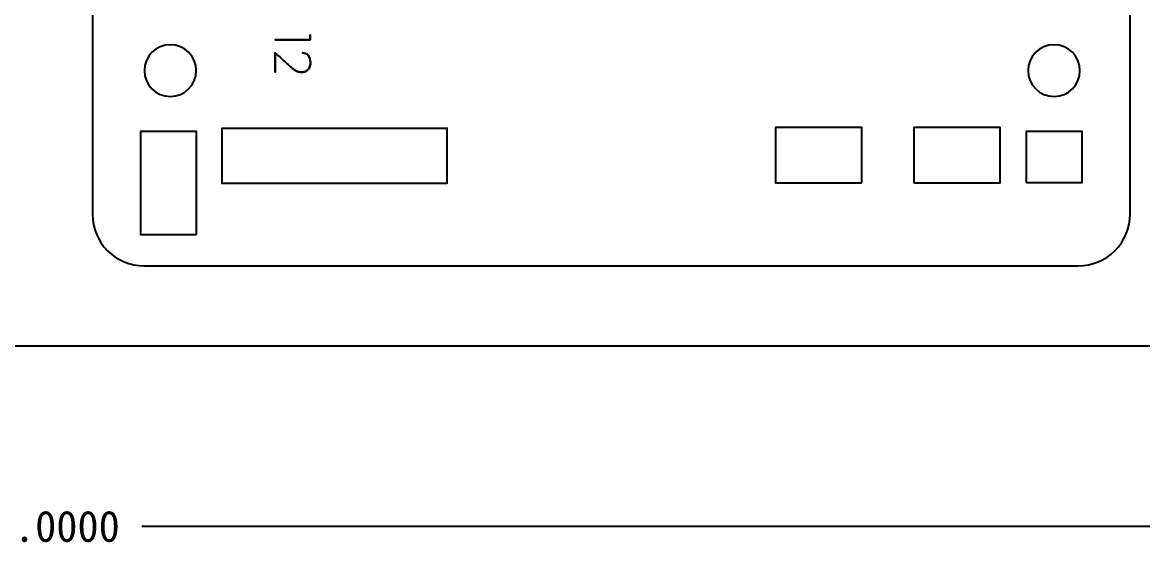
# Model space of a CAD drawing. Header units: centimetres. Extents: x -26.3 to 6, y -21.9 to 0.4.
# Drawn here: x -9.1 to -2.62, y -21.94 to -18.84 of the extents above; entities that cross this region are included whole.
import ezdxf

# ---------------------------------------------------------------- set-up
doc = ezdxf.new("R2010")
doc.units = ezdxf.units.CM
doc.header["$MEASUREMENT"] = 0
doc.layers.add('Layer 1', color=7, linetype='Continuous')
doc.dimstyles.get("Standard").update_dxf_attribs({"dimtxt": 0.18, "dimasz": 0.18, "dimexe": 0.18, "dimexo": 0.0625, "dimgap": 0.09, "dimtad": 0, "dimtih": 1, "dimtoh": 1, "dimdec": 4, "dimzin": 0, "dimdsep": 46, "dimtxsty": 'Standard', "dimcen": 0.09, "dimadec": 0, "dimazin": 0, "dimtfac": 1, "dimtdec": 4, "dimtofl": 0, "dimtmove": 0, "dimatfit": 3, "dimfxl": 1, "dimtolj": 1, "dimtzin": 0, "dimarcsym": 0})

# ---------------------------------------------------------------- blocks, each defined once
blk = doc.blocks.new('*D1')
at = {"color": 0, "lineweight": -2, "transparency": 16777216}
for p, q in [((-23.9632, -20.7774), (-23.9632, -21.9395)), ((6.0368, -20.7774), (6.0368, -21.9395)), ((-23.7832, -21.7595), (-9.5182, -21.7595)), ((5.8568, -21.7595), (-8.4082, -21.7595))]:
    blk.add_line(p, q, dxfattribs=at)
at = {"color": 0, "transparency": 16777216}
for points in [[(-23.7832, -21.7295), (-23.7832, -21.7895), (-23.9632, -21.7595)], [(5.8568, -21.7295), (5.8568, -21.7895), (6.0368, -21.7595)]]:
    blk.add_solid(points, dxfattribs=at)
at = {"layer": 'Defpoints', "color": 0, "transparency": 16777216}
for p in [(-23.9632, -20.7149), (6.0368, -20.7149), (6.0368, -21.7595)]:
    blk.add_point(p, dxfattribs=at)
at = {"color": 0, "lineweight": -3, "transparency": 16777216, "insert": (-8.9632, -21.7595), "char_height": 0.18, "attachment_point": 5}
blk.add_mtext('\\A1;30.0000', dxfattribs=at)

msp = doc.modelspace()

# ---------------------------------------------------------------- linework, layer by layer
at = {"layer": 'Layer 1', "lineweight": -3}
msp.add_lwpolyline([(-23.96322, -20.71493), (6.03678, -20.71493), (6.03678, -0.71493), (-23.96322, -0.71493), (-23.96322, -20.71493)], close=True, dxfattribs=at)
for points, knots in [([(-2.69291, -19.95147), (-2.69289, -20.03103), (-2.72451, -20.10733), (-2.78077, -20.16359), (-2.78077, -20.16359), (-2.83703, -20.21985), (-2.91333, -20.25146), (-2.99291, -20.25146), (-2.99291, -20.25146), (-2.99291, -20.25146), (-8.39291, -20.25146), (-8.39291, -20.25146), (-8.39291, -20.25146), (-8.55859, -20.25146), (-8.6929, -20.11714), (-8.6929, -19.95147), (-8.6929, -19.95147), (-8.6929, -19.95147), (-8.69291, -16.17147), (-8.69291, -16.17147), (-8.69291, -16.17147), (-8.69291, -16.11853), (-8.6789, -16.06656), (-8.65232, -16.02079), (-8.65232, -16.02079), (-8.65232, -16.02079), (-8.16403, -15.18009), (-8.16403, -15.18009), (-8.16403, -15.18009), (-8.07915, -15.03396), (-7.91159, -14.95692), (-7.74541, -14.98766), (-7.74541, -14.98766), (-7.74541, -14.98766), (-2.93836, -15.87646), (-2.93836, -15.87646), (-2.93836, -15.87646), (-2.79612, -15.90276), (-2.69289, -16.02682), (-2.69289, -16.17147), (-2.69289, -16.17147), (-2.69289, -16.17147), (-2.69291, -19.95147), (-2.69291, -19.95147)], [0, 0, 0, 0, 0.0833333, 0.0833333, 0.0833333, 0.0833333, 0.1666667, 0.1666667, 0.1666667, 0.1666667, 0.25, 0.25, 0.25, 0.25, 0.3333333, 0.3333333, 0.3333333, 0.3333333, 0.4166667, 0.4166667, 0.4166667, 0.4166667, 0.5, 0.5, 0.5, 0.5, 0.5833333, 0.5833333, 0.5833333, 0.5833333, 0.6666667, 0.6666667, 0.6666667, 0.6666667, 0.75, 0.75, 0.75, 0.75, 0.8333333, 0.8333333, 0.8333333, 0.8333333, 1, 1, 1, 1]), ([(-12.81166, -19.76723), (-12.81166, -19.76723), (-12.81166, -17.96725), (-12.81166, -17.96725), (-12.81166, -17.96725), (-12.81166, -17.88769), (-12.78004, -17.81138), (-12.72378, -17.75512), (-12.72378, -17.75512), (-12.66752, -17.69886), (-12.59122, -17.66725), (-12.51166, -17.66725), (-12.51166, -17.66725), (-12.51294, -17.6652), (-11.57924, -17.66277), (-11.00688, -17.6637), (-11.00688, -17.6637), (-10.93216, -17.66382), (-10.93826, -17.62006), (-10.80378, -17.62006), (-10.80378, -17.62006), (-10.6626, -17.62006), (-10.57256, -17.6658), (-10.57166, -17.66725), (-10.57166, -17.66725), (-10.57166, -17.66725), (-10.06747, -17.69553), (-9.59513, -17.73376), (-9.59513, -17.73376), (-8.89151, -17.79072), (-9.2942, -18.46164), (-9.2942, -18.46164), (-9.2942, -18.46164), (-9.2942, -18.46164), (-9.2942, -19.29357), (-9.2942, -19.29357), (-9.2942, -19.29357), (-9.2942, -19.29357), (-8.84671, -19.94376), (-9.56909, -20.00072), (-9.56909, -20.00072), (-10.05403, -20.03895), (-10.57166, -20.06723), (-10.57166, -20.06723), (-10.57166, -20.06723), (-10.57166, -20.06723), (-10.66443, -20.15009), (-10.80378, -20.15009), (-10.80378, -20.15009), (-10.95484, -20.15009), (-10.93567, -20.06723), (-11.0157, -20.06723), (-11.0157, -20.06723), (-11.58838, -20.06723), (-12.51166, -20.06723), (-12.51166, -20.06723), (-12.51166, -20.06723), (-12.59122, -20.06723), (-12.66752, -20.03563), (-12.72378, -19.97937), (-12.72378, -19.97937), (-12.78004, -19.92311), (-12.81166, -19.8468), (-12.81166, -19.76723)], [0, 0, 0, 0, 0.0588235, 0.0588235, 0.0588235, 0.0588235, 0.1176471, 0.1176471, 0.1176471, 0.1176471, 0.1764706, 0.1764706, 0.1764706, 0.1764706, 0.2352941, 0.2352941, 0.2352941, 0.2352941, 0.2941176, 0.2941176, 0.2941176, 0.2941177, 0.3529412, 0.3529412, 0.3529412, 0.3529412, 0.4117647, 0.4117647, 0.4117647, 0.4117647, 0.4705882, 0.4705882, 0.4705882, 0.4705882, 0.5294118, 0.5294118, 0.5294118, 0.5294118, 0.5882353, 0.5882353, 0.5882353, 0.5882353, 0.6470588, 0.6470588, 0.6470588, 0.6470588, 0.7058824, 0.7058824, 0.7058824, 0.7058824, 0.7647059, 0.7647059, 0.7647059, 0.7647059, 0.8235294, 0.8235294, 0.8235294, 0.8235294, 0.8823529, 0.8823529, 0.8823529, 0.882353, 1, 1, 1, 1]), ([(-8.39289, -19.12147), (-8.3929, -19.03862), (-8.32575, -18.97148), (-8.24291, -18.97148), (-8.24291, -18.97148), (-8.16006, -18.97147), (-8.09292, -19.03862), (-8.09292, -19.12146), (-8.09292, -19.12146), (-8.09291, -19.20431), (-8.16006, -19.27145), (-8.2429, -19.27146), (-8.2429, -19.27146), (-8.32575, -19.27146), (-8.39289, -19.20431), (-8.39289, -19.12147)], [0, 0, 0, 0, 0.2, 0.2, 0.2, 0.2, 0.4, 0.4, 0.4, 0.4, 0.6, 0.6, 0.6, 0.6, 1, 1, 1, 1]), ([(-7.43381, -18.94374), (-7.43381, -18.94374), (-7.43381, -18.91467), (-7.43381, -18.91467), (-7.43381, -18.91467), (-7.43381, -18.91467), (-7.43381, -18.94374), (-7.43381, -18.94374), (-7.43381, -18.94374), (-7.43381, -18.94374), (-7.63701, -18.94374), (-7.63701, -18.94374), (-7.63701, -18.94374), (-7.63701, -18.94374), (-7.43381, -18.94374), (-7.43381, -18.94374)], [0, 0, 0, 0, 0.2, 0.2, 0.2, 0.2, 0.4, 0.4, 0.4, 0.4, 0.6, 0.6, 0.6, 0.6, 1, 1, 1, 1]), ([(-3.28289, -19.12147), (-3.2829, -19.03862), (-3.21575, -18.97148), (-3.1329, -18.97148), (-3.1329, -18.97148), (-3.05006, -18.97147), (-2.98292, -19.03862), (-2.98292, -19.12146), (-2.98292, -19.12146), (-2.98291, -19.20431), (-3.05006, -19.27145), (-3.1329, -19.27146), (-3.1329, -19.27146), (-3.21575, -19.27146), (-3.28289, -19.20431), (-3.28289, -19.12147)], [0, 0, 0, 0, 0.2, 0.2, 0.2, 0.2, 0.4, 0.4, 0.4, 0.4, 0.6, 0.6, 0.6, 0.6, 1, 1, 1, 1]), ([(-7.63701, -19.01853), (-7.6182, -19.03546), (-7.60117, -19.0508), (-7.58593, -19.06453), (-7.58593, -19.06453), (-7.57953, -19.07036), (-7.57313, -19.07615), (-7.56674, -19.08189), (-7.56674, -19.08189), (-7.56034, -19.08763), (-7.55451, -19.0928), (-7.54924, -19.09741), (-7.54924, -19.09741), (-7.54397, -19.10202), (-7.5395, -19.10588), (-7.53583, -19.10898), (-7.53583, -19.10898), (-7.53217, -19.11208), (-7.52986, -19.11392), (-7.52892, -19.11448), (-7.52892, -19.11448), (-7.52704, -19.11561), (-7.52483, -19.11712), (-7.52229, -19.119), (-7.52229, -19.119), (-7.51975, -19.12088), (-7.51674, -19.12271), (-7.51326, -19.1245), (-7.51326, -19.1245), (-7.50978, -19.12629), (-7.50568, -19.12784), (-7.50098, -19.12916), (-7.50098, -19.12916), (-7.49628, -19.13048), (-7.49082, -19.13113), (-7.48461, -19.13113), (-7.48461, -19.13113), (-7.4784, -19.13113), (-7.47219, -19.1301), (-7.46598, -19.12803), (-7.46598, -19.12803), (-7.45978, -19.12596), (-7.45418, -19.12276), (-7.44919, -19.11843), (-7.44919, -19.11843), (-7.44421, -19.11411), (-7.44016, -19.10851), (-7.43706, -19.10164), (-7.43706, -19.10164), (-7.43395, -19.09478), (-7.4324, -19.08645), (-7.4324, -19.07667), (-7.4324, -19.07667), (-7.43259, -19.05691), (-7.43692, -19.04238), (-7.44538, -19.03306), (-7.44538, -19.03306), (-7.45385, -19.02375), (-7.46504, -19.01909), (-7.47897, -19.01909), (-7.47897, -19.01909), (-7.46504, -19.01909), (-7.45385, -19.02375), (-7.44538, -19.03306), (-7.44538, -19.03306), (-7.43692, -19.04238), (-7.43259, -19.05691), (-7.4324, -19.07667), (-7.4324, -19.07667), (-7.4324, -19.08645), (-7.43395, -19.09478), (-7.43706, -19.10164), (-7.43706, -19.10164), (-7.44016, -19.10851), (-7.44421, -19.11411), (-7.44919, -19.11843), (-7.44919, -19.11843), (-7.45418, -19.12276), (-7.45978, -19.12596), (-7.46598, -19.12803), (-7.46598, -19.12803), (-7.47219, -19.1301), (-7.4784, -19.13113), (-7.48461, -19.13113), (-7.48461, -19.13113), (-7.49082, -19.13113), (-7.49628, -19.13048), (-7.50098, -19.12916), (-7.50098, -19.12916), (-7.50568, -19.12784), (-7.50978, -19.12629), (-7.51326, -19.1245), (-7.51326, -19.1245), (-7.51674, -19.12271), (-7.51975, -19.12088), (-7.52229, -19.119), (-7.52229, -19.119), (-7.52483, -19.11712), (-7.52704, -19.11561), (-7.52892, -19.11448), (-7.52892, -19.11448), (-7.52986, -19.11392), (-7.53217, -19.11208), (-7.53583, -19.10898), (-7.53583, -19.10898), (-7.5395, -19.10588), (-7.54397, -19.10202), (-7.54924, -19.09741), (-7.54924, -19.09741), (-7.55451, -19.0928), (-7.56034, -19.08763), (-7.56674, -19.08189), (-7.56674, -19.08189), (-7.57313, -19.07615), (-7.57953, -19.07036), (-7.58593, -19.06453), (-7.58593, -19.06453), (-7.60117, -19.0508), (-7.6182, -19.03546), (-7.63701, -19.01853), (-7.63701, -19.01853), (-7.63701, -19.01853), (-7.63701, -19.12972), (-7.63701, -19.12972), (-7.63701, -19.12972), (-7.63701, -19.12972), (-7.63701, -19.01853), (-7.63701, -19.01853)], [0, 0, 0, 0, 0.030303, 0.030303, 0.030303, 0.030303, 0.0606061, 0.0606061, 0.0606061, 0.0606061, 0.0909091, 0.0909091, 0.0909091, 0.0909091, 0.1212121, 0.1212121, 0.1212121, 0.1212121, 0.1515152, 0.1515152, 0.1515152, 0.1515152, 0.1818182, 0.1818182, 0.1818182, 0.1818182, 0.2121212, 0.2121212, 0.2121212, 0.2121212, 0.2424242, 0.2424242, 0.2424242, 0.2424243, 0.2727273, 0.2727273, 0.2727273, 0.2727273, 0.3030303, 0.3030303, 0.3030303, 0.3030303, 0.3333333, 0.3333333, 0.3333333, 0.3333333, 0.3636364, 0.3636364, 0.3636364, 0.3636364, 0.3939394, 0.3939394, 0.3939394, 0.3939394, 0.4242424, 0.4242424, 0.4242424, 0.4242424, 0.4545455, 0.4545455, 0.4545455, 0.4545455, 0.4848485, 0.4848485, 0.4848485, 0.4848485, 0.5151515, 0.5151515, 0.5151515, 0.5151515, 0.5454545, 0.5454545, 0.5454545, 0.5454546, 0.5757576, 0.5757576, 0.5757576, 0.5757576, 0.6060606, 0.6060606, 0.6060606, 0.6060606, 0.6363636, 0.6363636, 0.6363636, 0.6363636, 0.6666667, 0.6666667, 0.6666667, 0.6666667, 0.6969697, 0.6969697, 0.6969697, 0.6969697, 0.7272727, 0.7272727, 0.7272727, 0.7272727, 0.7575758, 0.7575758, 0.7575758, 0.7575758, 0.7878788, 0.7878788, 0.7878788, 0.7878788, 0.8181818, 0.8181818, 0.8181818, 0.8181818, 0.8484848, 0.8484848, 0.8484848, 0.8484849, 0.8787879, 0.8787879, 0.8787879, 0.8787879, 0.9090909, 0.9090909, 0.9090909, 0.9090909, 0.9393939, 0.9393939, 0.9393939, 0.9393939, 1, 1, 1, 1]), ([(-8.09291, -20.07147), (-8.09291, -20.07147), (-8.09291, -19.47147), (-8.09291, -19.47147), (-8.09291, -19.47147), (-8.09291, -19.47147), (-8.41291, -19.47147), (-8.41291, -19.47147), (-8.41291, -19.47147), (-8.41291, -19.47147), (-8.41291, -20.07147), (-8.41291, -20.07147), (-8.41291, -20.07147), (-8.41291, -20.07147), (-8.09291, -20.07147), (-8.09291, -20.07147)], [0, 0, 0, 0, 0.2, 0.2, 0.2, 0.2, 0.4, 0.4, 0.4, 0.4, 0.6, 0.6, 0.6, 0.6, 1, 1, 1, 1]), ([(-6.643, -19.45151), (-6.643, -19.45151), (-6.643, -19.45493), (-6.643, -19.45493), (-6.643, -19.45493), (-6.643, -19.45493), (-7.943, -19.45493), (-7.943, -19.45493), (-7.943, -19.45493), (-7.943, -19.45493), (-7.943, -19.77493), (-7.943, -19.77493), (-7.943, -19.77493), (-7.943, -19.77493), (-6.643, -19.77493), (-6.643, -19.77493), (-6.643, -19.77493), (-6.643, -19.77493), (-6.643, -19.45151), (-6.643, -19.45151)], [0, 0, 0, 0, 0.1666667, 0.1666667, 0.1666667, 0.1666667, 0.3333333, 0.3333333, 0.3333333, 0.3333333, 0.5, 0.5, 0.5, 0.5, 0.6666667, 0.6666667, 0.6666667, 0.6666667, 1, 1, 1, 1]), ([(-4.2438, -19.77147), (-4.2438, -19.77147), (-4.7438, -19.77147), (-4.7438, -19.77147), (-4.7438, -19.77147), (-4.7438, -19.77147), (-4.7438, -19.45147), (-4.7438, -19.45147), (-4.7438, -19.45147), (-4.7438, -19.45147), (-4.2438, -19.45147), (-4.2438, -19.45147), (-4.2438, -19.45147), (-4.2438, -19.45147), (-4.2438, -19.77147), (-4.2438, -19.77147)], [0, 0, 0, 0, 0.2, 0.2, 0.2, 0.2, 0.4, 0.4, 0.4, 0.4, 0.6, 0.6, 0.6, 0.6, 1, 1, 1, 1]), ([(-3.9438, -19.77147), (-3.9438, -19.77147), (-3.9438, -19.45147), (-3.9438, -19.45147), (-3.9438, -19.45147), (-3.9438, -19.45147), (-3.4438, -19.45147), (-3.4438, -19.45147), (-3.4438, -19.45147), (-3.4438, -19.45147), (-3.4438, -19.77147), (-3.4438, -19.77147), (-3.4438, -19.77147), (-3.4438, -19.77147), (-3.9438, -19.77147), (-3.9438, -19.77147)], [0, 0, 0, 0, 0.2, 0.2, 0.2, 0.2, 0.4, 0.4, 0.4, 0.4, 0.6, 0.6, 0.6, 0.6, 1, 1, 1, 1]), ([(-3.29291, -19.77147), (-3.29291, -19.77147), (-2.9729, -19.77147), (-2.9729, -19.77147), (-2.9729, -19.77147), (-2.9729, -19.77147), (-2.9729, -19.47147), (-2.9729, -19.47147), (-2.9729, -19.47147), (-2.9729, -19.47147), (-3.29291, -19.47147), (-3.29291, -19.47147), (-3.29291, -19.47147), (-3.29291, -19.47147), (-3.29291, -19.77147), (-3.29291, -19.77147)], [0, 0, 0, 0, 0.2, 0.2, 0.2, 0.2, 0.4, 0.4, 0.4, 0.4, 0.6, 0.6, 0.6, 0.6, 1, 1, 1, 1])]:
    msp.add_open_spline(points, degree=3, knots=knots, dxfattribs=at)

# ---------------------------------------------------------------- dimensions: what is measured, and where the dimension line sits
at = {"lineweight": -3}
dim = msp.add_linear_dim(base=(6.03678, -21.75947), p1=(-23.96322, -20.71493), p2=(6.03678, -20.71493), dimstyle='Standard', dxfattribs=at)
dim.commit()
dim.dimension.update_dxf_attribs({"geometry": '*D1', "text_midpoint": (-8.96322, -21.75947)})

doc.saveas('drawing.dxf')
